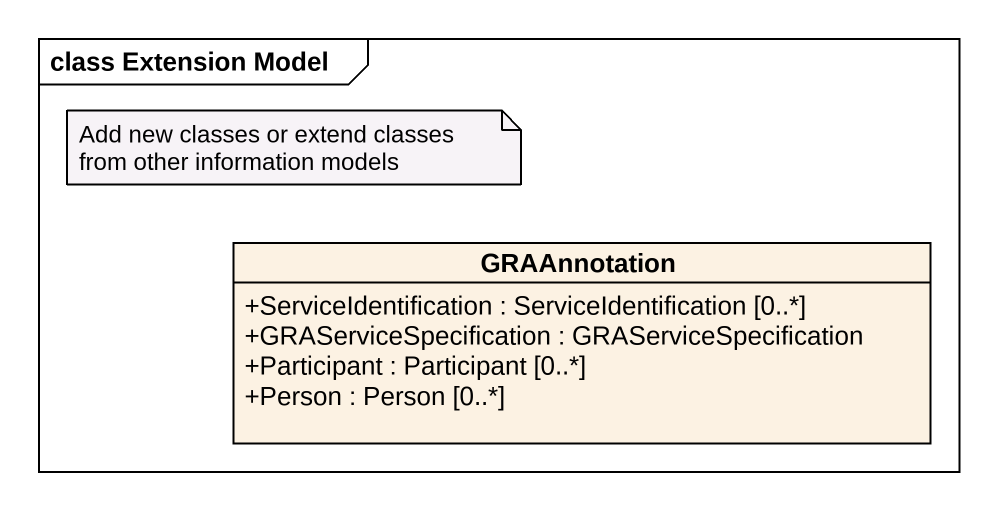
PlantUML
@startuml
mainframe class Extension Model
hide circle
hide empty members
skinparam classAttributeIconSize 0
class GRAAnnotation {
  +ServiceIdentification : ServiceIdentification [0..*]
  +GRAServiceSpecification : GRAServiceSpecification
  +Participant : Participant [0..*]
  +Person : Person [0..*]
}
note as N1
  Add new classes or extend classes from other information models
end note
@enduml
